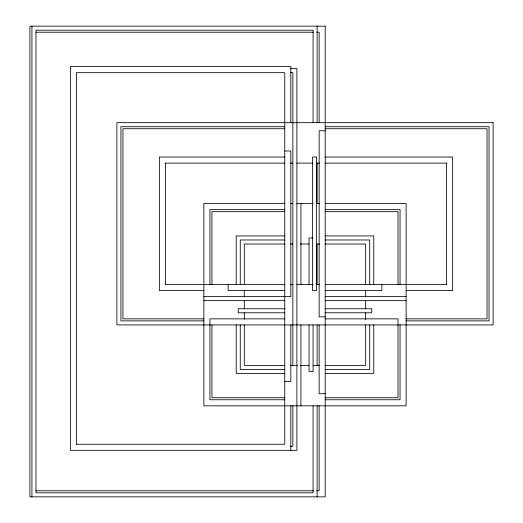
<?xml version="1.0" encoding="UTF-8"?>
<svg xmlns="http://www.w3.org/2000/svg" width="523" height="523" viewBox="0 0 523 523"><rect width="100%" height="100%" fill="white"/><g stroke="black" fill="none" stroke-linecap="round" stroke-linejoin="round"><path stroke-width="0.78" d="M35.982 32.217L313.434 32.217M316.696 32.217L319.141 32.217L319.141 122.67M290.363 68.624L296.894 68.624L296.894 450.329L70.363 450.329L70.363 66.604L290.827 66.604L290.827 122.67M290.402 72.671L292.847 72.671L292.847 365.381M284.76 126.716L120.931 126.716L120.931 320.887L203.859 320.887M325.214 126.716L489.044 126.716L489.044 320.887L406.116 320.887M284.76 128.736L122.951 128.736L122.951 318.86L203.859 318.86M325.214 128.736L487.018 128.736L487.018 318.86L406.116 318.86M325.214 130.757L319.141 130.757L319.141 316.84L325.214 316.84M284.76 150.984L290.827 150.984L290.827 296.613L203.859 296.613M284.76 157.05L159.358 157.05L159.358 290.546L203.859 290.546M325.214 157.05L452.637 157.05L452.637 290.546L406.116 290.546M165.033 163.124L284.76 163.124M290.422 163.124L292.919 163.124M296.894 163.124L313.074 163.124M316.552 163.124L319.546 163.124M325.214 163.124L446.956 163.124M284.76 203.571L203.859 203.571L203.859 405.835L406.116 405.835L406.116 203.571L325.214 203.571M290.422 203.571L292.847 203.571M296.894 203.571L313.074 203.571M316.31 203.571L319.546 203.571M284.76 209.638L209.926 209.638L209.926 284.479M325.214 209.638L400.049 209.638L400.049 284.479M284.76 211.665L211.946 211.665L211.946 284.479M325.214 211.665L398.023 211.665L398.023 284.479M284.76 235.932L236.219 235.932L236.219 284.479M325.214 235.932L373.755 235.932L373.755 284.479M313.074 237.958L309.034 237.958L309.034 284.479M284.76 239.979L240.26 239.979L240.26 284.479M325.214 239.979L369.709 239.979L369.709 284.479M284.76 244.025L244.306 244.025L244.306 284.479M290.422 244.025L292.847 244.025M300.13 244.025L309.034 244.025M316.31 244.025L319.546 244.025M325.214 244.025L365.662 244.025L365.662 284.479M165.02 284.479L284.76 284.479M290.422 284.479L293.2 284.479M296.894 284.479L313.074 284.479M316.552 284.479L319.546 284.479M325.214 284.479L446.956 284.479M284.76 290.546L228.126 290.546L228.126 284.479M325.214 290.546L381.842 290.546L381.842 284.479M325.214 296.613L406.116 296.613M203.859 300.66L284.76 300.66M325.214 300.66L406.116 300.66M284.76 308.747L238.24 308.747L238.24 312.793L284.76 312.793M325.214 308.747L371.729 308.747L371.729 312.793L325.214 312.793M284.76 318.86L209.926 318.86L209.926 399.768L284.76 399.768M325.214 318.86L398.023 318.86L398.023 397.742L325.214 397.742M284.76 365.381L244.306 365.381L244.306 324.927M290.422 365.381L297.705 365.381M300.13 365.381L309.034 365.381M313.074 365.381L319.546 365.381M325.214 365.381L365.662 365.381L365.662 324.927M284.76 369.428L240.26 369.428L240.26 324.927M325.214 369.428L369.709 369.428L369.709 324.927M284.76 373.474L236.219 373.474L236.219 324.927M325.214 373.474L373.755 373.474L373.755 324.927M284.76 381.561L290.827 381.561L290.827 324.927M325.214 393.695L319.141 393.695L319.141 324.927M284.76 397.742L211.946 397.742L211.946 324.927M325.214 399.768L400.049 399.768L400.049 324.927M76.43 444.262L284.76 444.262L284.76 72.671L76.43 72.671L76.43 444.655M290.402 446.282L292.847 446.282L292.847 405.835M35.982 490.783L313.434 490.783M316.696 490.783L319.141 490.783L319.141 405.835M446.57 163.124L446.57 284.479M365.662 290.141L365.662 296.874M365.662 300.66L365.662 308.747M365.662 312.793L365.662 319.54M317.121 26.15L317.121 122.67M317.121 163.124L317.121 203.571M317.121 244.025L317.121 284.479M317.121 324.927L317.121 365.381M317.121 405.835L317.121 496.85M313.074 122.67L313.074 30.197L35.982 30.197L35.982 492.803L313.074 492.803L313.074 405.835M313.074 324.927L313.074 371.448L309.034 371.448L309.034 324.927M300.941 203.571L300.941 284.479M300.941 324.927L300.941 405.835M290.827 405.626L290.827 450.329M244.306 290.141L244.306 296.874M244.306 300.66L244.306 308.747M244.306 312.793L244.306 319.265M165.425 163.124L165.425 284.479M31.936 26.15L31.936 496.85M325.214 26.15L29.909 26.15L29.909 496.85L325.214 496.85L325.214 26.15M493.091 122.67L116.884 122.67L116.884 324.927L493.091 324.927L493.091 122.67M316.552 157.05L312.512 157.05L312.512 290.546L316.552 290.546L316.552 157.05"/></g></svg>
